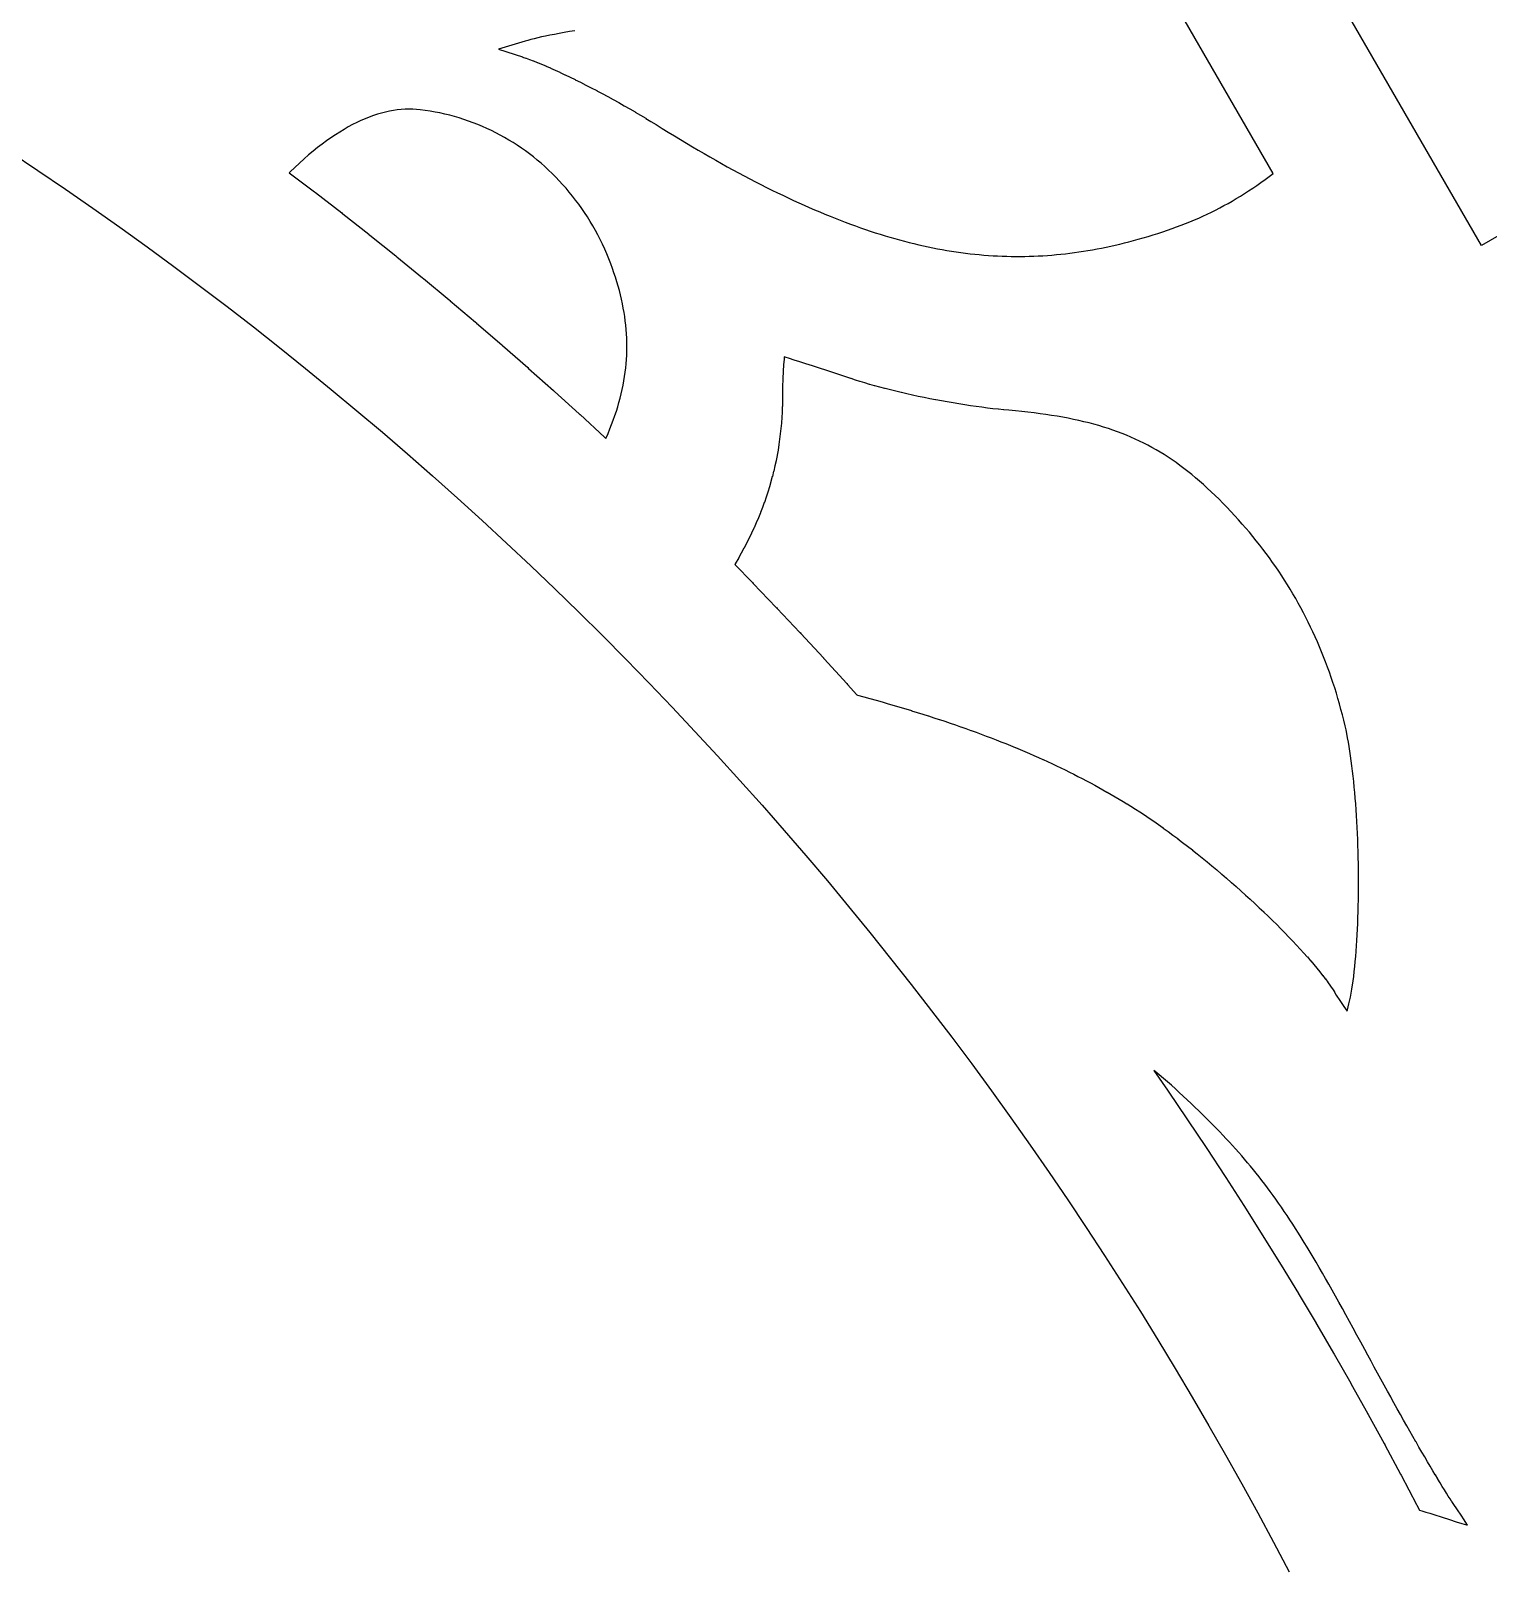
# Model space of a CAD drawing. Header units: millimetres. Extents: x 10 to 410, y 18 to 283.
# Drawn here: x 327.08 to 344.26, y 241.8 to 259.95 of the extents above; entities that cross this region are included whole.
import ezdxf

# ---------------------------------------------------------------- set-up
doc = ezdxf.new("R2010")
doc.units = ezdxf.units.MM
doc.layers.add('CUT', color=1, linetype='Continuous')

msp = doc.modelspace()

# ---------------------------------------------------------------- linework, layer by layer
at = {"layer": 'CUT'}
for points in [[(342.8173, 265.9856), (346.8673, 258.9708), (344.1827, 257.4208), (340.1327, 264.4356)], [(330.1271, 258.2793), (330.4232, 258.0541), (330.4235, 258.0539), (330.4346, 258.0454), (330.435, 258.0451), (330.7455, 257.8047), (330.7459, 257.8044), (330.7569, 257.7958), (330.7572, 257.7955), (331.0656, 257.5524), (331.0661, 257.5521), (331.077, 257.5434), (331.0772, 257.5432), (331.3835, 257.2974), (331.3841, 257.2969), (331.3949, 257.2881), (331.395, 257.288), (331.699, 257.0396), (331.7098, 257.0308), (331.7106, 257.0302), (332.0125, 256.779), (332.0231, 256.7701), (332.0238, 256.7695), (332.3236, 256.5157), (332.3237, 256.5156), (332.3343, 256.5066), (332.3349, 256.5061), (332.6324, 256.2497), (332.6326, 256.2496), (332.6431, 256.2405), (332.6435, 256.2401), (332.9388, 255.9812), (332.9396, 255.9805), (332.9499, 255.9713), (333.243, 255.7097), (333.2534, 255.7004), (333.254, 255.6999), (333.5446, 255.4358), (333.5447, 255.4357), (333.555, 255.4263), (333.5555, 255.4258), (333.8439, 255.1592), (333.8442, 255.159), (333.8544, 255.1495), (333.8547, 255.1492), (333.8594, 255.1447), (333.8626, 255.1517), (333.8858, 255.2047), (333.9077, 255.2575), (333.9286, 255.3101), (333.9481, 255.3623), (333.9666, 255.4145), (333.984, 255.4663), (334.0002, 255.5179), (334.0151, 255.5694), (334.029, 255.6207), (334.0417, 255.6719), (334.0534, 255.7228), (334.0639, 255.7737), (334.0733, 255.8245), (334.0815, 255.8749), (334.0886, 255.9255), (334.0947, 255.976), (334.0997, 256.0264), (334.1035, 256.0768), (334.1063, 256.1271), (334.108, 256.1774), (334.1086, 256.2277), (334.1082, 256.2781), (334.1067, 256.3284), (334.1041, 256.3787), (334.1003, 256.4293), (334.0956, 256.4799), (334.0899, 256.5306), (334.083, 256.5813), (334.0751, 256.6321), (334.0661, 256.6832), (334.0561, 256.7344), (334.0449, 256.7858), (334.0329, 256.8373), (334.0196, 256.889), (334.0054, 256.941), (333.9901, 256.9931), (333.9737, 257.0455), (333.9563, 257.0981), (333.9378, 257.151), (333.9184, 257.204), (333.8956, 257.2628), (333.8718, 257.3208), (333.8469, 257.378), (333.8207, 257.4345), (333.7936, 257.4904), (333.7655, 257.5453), (333.7363, 257.5994), (333.706, 257.6529), (333.6747, 257.7055), (333.6425, 257.7573), (333.6093, 257.8083), (333.5751, 257.8584), (333.5401, 257.9077), (333.504, 257.9562), (333.4671, 258.0037), (333.4292, 258.0503), (333.3905, 258.0961), (333.3509, 258.1409), (333.3105, 258.1848), (333.2693, 258.2278), (333.2273, 258.2697), (333.1845, 258.3108), (333.1408, 258.3508), (333.0966, 258.3898), (333.0513, 258.4279), (333.0056, 258.465), (332.959, 258.5009), (332.9118, 258.5359), (332.8638, 258.5697), (332.8153, 258.6025), (332.7662, 258.6341), (332.7162, 258.6648), (332.6659, 258.6943), (332.6148, 258.7227), (332.5632, 258.7499), (332.511, 258.7759), (332.4582, 258.8009), (332.405, 258.8247), (332.3512, 258.8473), (332.297, 258.8686), (332.2422, 258.8888), (332.187, 258.9077), (332.1314, 258.9253), (332.0752, 258.9418), (332.0188, 258.957), (331.9619, 258.9709), (331.9045, 258.9835), (331.8468, 258.9949), (331.7889, 259.0049), (331.7305, 259.0135), (331.6722, 259.0208), (331.6273, 259.0249), (331.5826, 259.0273), (331.5377, 259.028), (331.4926, 259.0268), (331.4469, 259.0238), (331.4011, 259.0191), (331.355, 259.0126), (331.3087, 259.0043), (331.2618, 258.9941), (331.2146, 258.9822), (331.1671, 258.9683), (331.1192, 258.9528), (331.0709, 258.9351), (331.0222, 258.9158), (330.9732, 258.8945), (330.9238, 258.8712), (330.8739, 258.8461), (330.8238, 258.8191), (330.7732, 258.7901), (330.7222, 258.7591), (330.6709, 258.7263), (330.6192, 258.6915), (330.5671, 258.6547), (330.5146, 258.616), (330.4619, 258.5753), (330.4087, 258.5326), (330.3552, 258.488), (330.3013, 258.4413), (330.2471, 258.3928), (330.1926, 258.3422), (330.1376, 258.2897)], [(335.3806, 253.6588), (335.588, 253.4459), (335.5885, 253.4454), (335.5982, 253.4353), (335.5983, 253.4352), (335.8698, 253.1516), (335.8704, 253.1509), (335.88, 253.1407), (336.1491, 252.8547), (336.1495, 252.8544), (336.159, 252.8442), (336.1592, 252.8439), (336.4258, 252.5555), (336.4263, 252.555), (336.4357, 252.5447), (336.4358, 252.5446), (336.6999, 252.254), (336.7004, 252.2534), (336.7098, 252.2429), (336.8199, 252.1196), (336.8275, 252.1175), (336.8278, 252.1174), (336.9011, 252.0973), (336.9014, 252.0973), (336.9739, 252.0772), (336.9742, 252.0771), (337.046, 252.057), (337.0464, 252.0569), (337.1174, 252.0367), (337.1177, 252.0366), (337.188, 252.0163), (337.1883, 252.0162), (337.2578, 251.9959), (337.2581, 251.9958), (337.3269, 251.9755), (337.3274, 251.9754), (337.3955, 251.9549), (337.3958, 251.9548), (337.4632, 251.9343), (337.4636, 251.9341), (337.5303, 251.9135), (337.5307, 251.9134), (337.5967, 251.8927), (337.597, 251.8926), (337.6623, 251.8719), (337.6628, 251.8718), (337.7275, 251.8509), (337.7278, 251.8508), (337.7918, 251.8299), (337.7922, 251.8297), (337.8556, 251.8087), (337.8562, 251.8085), (337.919, 251.7873), (337.9193, 251.7872), (337.9814, 251.766), (337.9818, 251.7659), (338.0434, 251.7446), (338.044, 251.7444), (338.1049, 251.7229), (338.1052, 251.7228), (338.1655, 251.7013), (338.166, 251.7011), (338.2258, 251.6794), (338.2263, 251.6792), (338.2855, 251.6574), (338.286, 251.6572), (338.3446, 251.6352), (338.3449, 251.6351), (338.403, 251.6131), (338.4036, 251.6129), (338.4612, 251.5907), (338.4618, 251.5905), (338.5188, 251.5681), (338.5191, 251.568), (338.5756, 251.5456), (338.5763, 251.5453), (338.6323, 251.5226), (338.6326, 251.5225), (338.6881, 251.4998), (338.6888, 251.4995), (338.7438, 251.4765), (338.744, 251.4764), (338.7986, 251.4534), (338.7994, 251.453), (338.8534, 251.4297), (338.8537, 251.4296), (338.9074, 251.4062), (338.9081, 251.4059), (338.9612, 251.3823), (338.9616, 251.3821), (339.0144, 251.3584), (339.015, 251.3582), (339.0673, 251.3343), (339.0678, 251.334), (339.1197, 251.3099), (339.1203, 251.3096), (339.1718, 251.2853), (339.1723, 251.2851), (339.2234, 251.2606), (339.224, 251.2603), (339.2747, 251.2356), (339.2751, 251.2354), (339.3255, 251.2106), (339.3262, 251.2103), (339.3762, 251.1852), (339.3767, 251.1849), (339.4263, 251.1596), (339.4268, 251.1593), (339.4761, 251.1338), (339.4765, 251.1336), (339.5255, 251.108), (339.5262, 251.1077), (339.5748, 251.0818), (339.5755, 251.0814), (339.6238, 251.0552), (339.6241, 251.055), (339.6722, 251.0287), (339.6729, 251.0283), (339.7206, 251.0017), (339.721, 251.0015), (339.7685, 250.9747), (339.7691, 250.9744), (339.8163, 250.9474), (339.8169, 250.947), (339.8638, 250.9197), (339.8642, 250.9195), (339.9109, 250.892), (339.9115, 250.8917), (339.9579, 250.864), (339.9584, 250.8636), (340.0046, 250.8356), (340.0052, 250.8353), (340.0512, 250.807), (340.0519, 250.8065), (340.1034, 250.7742), (340.1044, 250.7736), (340.1567, 250.74), (340.1576, 250.7394), (340.2106, 250.7045), (340.2115, 250.7039), (340.2652, 250.6677), (340.2659, 250.6672), (340.3202, 250.6299), (340.321, 250.6294), (340.3759, 250.5909), (340.3767, 250.5904), (340.4321, 250.5508), (340.4326, 250.5503), (340.4884, 250.5098), (340.4892, 250.5093), (340.5454, 250.4677), (340.5459, 250.4673), (340.6025, 250.4249), (340.6031, 250.4244), (340.6599, 250.3811), (340.6605, 250.3807), (340.7175, 250.3366), (340.718, 250.3362), (340.7752, 250.2913), (340.7758, 250.2909), (340.833, 250.2454), (340.8335, 250.2449), (340.8908, 250.1987), (340.8913, 250.1983), (340.9485, 250.1515), (340.9489, 250.1512), (341.0061, 250.1039), (341.0067, 250.1034), (341.0637, 250.0556), (341.064, 250.0553), (341.1208, 250.0072), (341.1214, 250.0067), (341.1779, 249.9581), (341.1783, 249.9577), (341.2345, 249.9088), (341.235, 249.9084), (341.2907, 249.8593), (341.2911, 249.859), (341.3465, 249.8097), (341.347, 249.8093), (341.4018, 249.7599), (341.4022, 249.7594), (341.4565, 249.7098), (341.457, 249.7094), (341.5106, 249.6598), (341.511, 249.6594), (341.564, 249.6098), (341.5644, 249.6094), (341.6166, 249.56), (341.6172, 249.5595), (341.6686, 249.5101), (341.6691, 249.5096), (341.7196, 249.4604), (341.72, 249.46), (341.7696, 249.4111), (341.7702, 249.4105), (341.8188, 249.3618), (341.8192, 249.3614), (341.8668, 249.3131), (341.8674, 249.3126), (341.9139, 249.2647), (341.9144, 249.2641), (341.9597, 249.2167), (341.9603, 249.216), (342.0043, 249.1691), (342.0049, 249.1685), (342.0477, 249.1221), (342.0482, 249.1215), (342.0897, 249.0758), (342.0905, 249.075), (342.1305, 249.0299), (342.1311, 249.0292), (342.1697, 248.9849), (342.1705, 248.984), (342.2076, 248.9404), (342.2084, 248.9394), (342.2438, 248.8967), (342.2445, 248.8959), (342.2784, 248.8541), (342.2794, 248.8528), (342.3115, 248.8119), (342.3123, 248.8109), (342.3427, 248.7711), (342.3438, 248.7696), (342.3723, 248.7308), (342.3733, 248.7294), (342.4, 248.6917), (342.4012, 248.6899), (342.4259, 248.6534), (342.4271, 248.6517), (342.4499, 248.6164), (342.4514, 248.6139), (342.4718, 248.5803), (342.5125, 248.5144), (342.5522, 248.4553), (342.59, 248.404), (342.6001, 248.3917), (342.6042, 248.405), (342.6218, 248.4751), (342.6392, 248.5569), (342.6555, 248.6479), (342.6704, 248.7462), (342.6775, 248.8005), (342.6841, 248.857), (342.6905, 248.915), (342.6963, 248.9745), (342.7019, 249.0354), (342.7069, 249.0975), (342.7115, 249.1609), (342.7157, 249.2254), (342.7195, 249.291), (342.7229, 249.3574), (342.7259, 249.4248), (342.7284, 249.493), (342.7305, 249.562), (342.7322, 249.6316), (342.7336, 249.7017), (342.7345, 249.7723), (342.735, 249.8433), (342.7351, 249.9146), (342.7348, 249.9861), (342.7341, 250.0579), (342.7331, 250.1297), (342.7316, 250.2013), (342.7297, 250.2732), (342.7276, 250.3446), (342.7249, 250.4159), (342.7219, 250.4868), (342.7185, 250.5573), (342.7148, 250.6274), (342.7107, 250.6969), (342.7061, 250.7656), (342.7013, 250.8338), (342.6961, 250.901), (342.6905, 250.9673), (342.6845, 251.0328), (342.6783, 251.0972), (342.6717, 251.1603), (342.6647, 251.2221), (342.6573, 251.2828), (342.6497, 251.342), (342.6416, 251.3998), (342.6334, 251.4559), (342.6246, 251.5105), (342.6157, 251.5633), (342.6064, 251.6143), (342.5969, 251.6632), (342.587, 251.7102), (342.5768, 251.7553), (342.5611, 251.8204), (342.5448, 251.8853), (342.5278, 251.9497), (342.5102, 252.0136), (342.492, 252.0771), (342.4732, 252.1402), (342.4538, 252.2027), (342.4336, 252.2648), (342.4129, 252.3266), (342.3915, 252.3878), (342.3694, 252.4488), (342.3469, 252.5091), (342.3236, 252.5691), (342.2996, 252.6287), (342.2751, 252.6878), (342.2499, 252.7464), (342.224, 252.8048), (342.1974, 252.8627), (342.1703, 252.9202), (342.1426, 252.9772), (342.1141, 253.0339), (342.085, 253.0901), (342.0552, 253.146), (342.0248, 253.2015), (341.9937, 253.2565), (341.962, 253.3112), (341.9296, 253.3656), (341.8966, 253.4194), (341.8629, 253.473), (341.8285, 253.5262), (341.7935, 253.579), (341.7578, 253.6314), (341.7215, 253.6834), (341.6844, 253.735), (341.6467, 253.7864), (341.6082, 253.8374), (341.5693, 253.8881), (341.5295, 253.9382), (341.4891, 253.9881), (341.448, 254.0377), (341.4063, 254.0868), (341.3638, 254.1357), (341.3206, 254.1842), (341.2768, 254.2324), (341.2296, 254.2832), (341.1827, 254.3326), (341.1359, 254.3808), (341.0896, 254.4275), (341.0433, 254.4729), (340.9972, 254.5171), (340.9512, 254.56), (340.9054, 254.6016), (340.8595, 254.6419), (340.8136, 254.6812), (340.7678, 254.7192), (340.7219, 254.7561), (340.6758, 254.7918), (340.6297, 254.8263), (340.5833, 254.8597), (340.5367, 254.8921), (340.49, 254.9234), (340.4428, 254.9537), (340.3955, 254.9829), (340.3476, 255.0111), (340.2993, 255.0384), (340.2507, 255.0647), (340.2016, 255.0899), (340.1518, 255.1143), (340.1015, 255.1379), (340.0506, 255.1605), (339.999, 255.1823), (339.9466, 255.2032), (339.8935, 255.2234), (339.8397, 255.2427), (339.785, 255.2612), (339.7294, 255.2789), (339.6729, 255.2959), (339.6154, 255.3121), (339.557, 255.3276), (339.4974, 255.3424), (339.4368, 255.3565), (339.3752, 255.3699), (339.3123, 255.3827), (339.2483, 255.3947), (339.183, 255.4062), (339.1164, 255.417), (339.0485, 255.4272), (338.9794, 255.4369), (338.9088, 255.446), (338.8368, 255.4545), (338.7634, 255.4624), (338.6885, 255.4698), (338.6116, 255.4768), (338.6114, 255.4768), (338.5508, 255.4824), (338.5499, 255.4825), (338.488, 255.4888), (338.4872, 255.4889), (338.4242, 255.4958), (338.4232, 255.4959), (338.3591, 255.5036), (338.3583, 255.5037), (338.2933, 255.512), (338.2924, 255.5121), (338.2266, 255.5211), (338.2261, 255.5212), (338.1596, 255.5307), (338.1586, 255.5308), (338.0916, 255.541), (338.091, 255.5411), (338.0235, 255.5518), (338.0229, 255.5519), (337.9551, 255.5631), (337.9544, 255.5632), (337.8864, 255.5749), (337.8856, 255.5751), (337.8176, 255.5874), (337.8171, 255.5875), (337.749, 255.6002), (337.7483, 255.6003), (337.6805, 255.6134), (337.6798, 255.6136), (337.6122, 255.6272), (337.6116, 255.6273), (337.5444, 255.6412), (337.5437, 255.6413), (337.4771, 255.6556), (337.4764, 255.6558), (337.4104, 255.6705), (337.4097, 255.6706), (337.3444, 255.6856), (337.3438, 255.6858), (337.2794, 255.701), (337.2785, 255.7012), (337.2152, 255.7168), (337.2145, 255.717), (337.1522, 255.7328), (337.1514, 255.733), (337.0904, 255.749), (337.0896, 255.7492), (337.03, 255.7654), (337.0291, 255.7656), (336.9709, 255.782), (336.9699, 255.7823), (336.9133, 255.7989), (336.9124, 255.7992), (336.8576, 255.8158), (336.8564, 255.8162), (336.8034, 255.833), (336.8024, 255.8333), (336.7513, 255.8501), (336.7506, 255.8503), (336.6532, 255.8831), (336.5584, 255.9148), (336.4669, 255.9451), (336.3792, 255.974), (336.2961, 256.0011), (336.2183, 256.0262), (336.1465, 256.0492), (336.0813, 256.0698), (336.0236, 256.0877), (335.9741, 256.1028), (335.9642, 256.1057), (335.961, 256.0811), (335.9551, 256.0148), (335.9502, 255.9368), (335.9463, 255.8493), (335.944, 255.754), (335.9432, 255.6518), (335.9427, 255.5877), (335.9427, 255.586), (335.9411, 255.5223), (335.941, 255.5209), (335.9385, 255.4574), (335.9384, 255.4556), (335.9348, 255.3925), (335.9347, 255.3907), (335.93, 255.3279), (335.9299, 255.3265), (335.9243, 255.2639), (335.9241, 255.2621), (335.9174, 255.1999), (335.9172, 255.1981), (335.9094, 255.1362), (335.9092, 255.1346), (335.9004, 255.0729), (335.9001, 255.0711), (335.8902, 255.0097), (335.89, 255.0081), (335.8791, 254.9469), (335.8787, 254.9452), (335.8668, 254.8843), (335.8664, 254.8824), (335.8533, 254.8217), (335.853, 254.8202), (335.839, 254.7598), (335.8386, 254.7579), (335.8234, 254.6977), (335.8229, 254.6961), (335.8067, 254.6361), (335.8063, 254.6345), (335.789, 254.5746), (335.7885, 254.5728), (335.7701, 254.5132), (335.7696, 254.5117), (335.7502, 254.4523), (335.7496, 254.4505), (335.729, 254.3912), (335.7284, 254.3896), (335.7068, 254.3306), (335.7062, 254.3291), (335.6835, 254.2701), (335.6829, 254.2685), (335.6591, 254.2097), (335.6585, 254.2082), (335.6337, 254.1496), (335.633, 254.148), (335.607, 254.0895), (335.6063, 254.088), (335.5792, 254.0296), (335.5785, 254.0282), (335.5503, 253.9699), (335.5496, 253.9684), (335.5203, 253.9103), (335.5196, 253.9089), (335.4892, 253.8508), (335.4885, 253.8495), (335.457, 253.7915), (335.4562, 253.7901), (335.4236, 253.7322), (335.4229, 253.7309), (335.3892, 253.6731), (335.3884, 253.6718)], [(340.3201, 247.6913), (340.4825, 247.4573), (340.4827, 247.4569), (340.4906, 247.4454), (340.4909, 247.4451), (340.7119, 247.1205), (340.7122, 247.12), (340.72, 247.1084), (340.7201, 247.1082), (340.9383, 246.7817), (340.9387, 246.7811), (340.9464, 246.7694), (340.9465, 246.7692), (341.1618, 246.4408), (341.1621, 246.4405), (341.1697, 246.4288), (341.1699, 246.4284), (341.3824, 246.0981), (341.3825, 246.098), (341.39, 246.0863), (341.3904, 246.0857), (341.5999, 245.7536), (341.6002, 245.753), (341.6076, 245.7411), (341.6077, 245.7409), (341.8144, 245.407), (341.8146, 245.4067), (341.8219, 245.3948), (341.8222, 245.3944), (342.0259, 245.0587), (342.0261, 245.0582), (342.0333, 245.0462), (342.0335, 245.0459), (342.2343, 244.7084), (342.2348, 244.7077), (342.2418, 244.6957), (342.4397, 244.3564), (342.4399, 244.3561), (342.4469, 244.344), (342.4471, 244.3435), (342.642, 244.0025), (342.6489, 243.9904), (342.6493, 243.9898), (342.8412, 243.6471), (342.8416, 243.6463), (342.8483, 243.6341), (343.0372, 243.2898), (343.0439, 243.2776), (343.0443, 243.2768), (343.2302, 242.9308), (343.2305, 242.9302), (343.237, 242.9179), (343.2371, 242.9178), (343.42, 242.5703), (343.4204, 242.5696), (343.4268, 242.5571), (343.4534, 242.5055), (343.4792, 242.4979), (343.4799, 242.4976), (343.5274, 242.4831), (343.528, 242.483), (343.5748, 242.4684), (343.5756, 242.4681), (343.6217, 242.4533), (343.6219, 242.4532), (343.7201, 242.4215), (343.8079, 242.3932), (343.8852, 242.369), (343.9524, 242.3489), (344.009, 242.3333), (344.0176, 242.3312), (344.0115, 242.3416), (343.9807, 242.39), (343.9434, 242.4464), (343.9, 242.5105), (343.8509, 242.5824), (343.8506, 242.5828), (343.8335, 242.6081), (343.8328, 242.6092), (343.8141, 242.6377), (343.8134, 242.6387), (343.7932, 242.6703), (343.793, 242.6708), (343.7712, 242.7053), (343.7709, 242.7057), (343.7476, 242.743), (343.7473, 242.7435), (343.7226, 242.7835), (343.7223, 242.784), (343.6964, 242.8266), (343.6963, 242.8268), (343.669, 242.8719), (343.6687, 242.8724), (343.6403, 242.9199), (343.6402, 242.92), (343.6106, 242.9697), (343.6104, 242.9701), (343.5797, 243.022), (343.548, 243.0758), (343.5478, 243.0763), (343.5153, 243.1321), (343.5152, 243.1322), (343.4818, 243.1899), (343.4475, 243.2491), (343.4473, 243.2494), (343.4124, 243.3102), (343.4123, 243.3103), (343.3767, 243.3725), (343.3766, 243.3727), (343.3404, 243.4362), (343.3403, 243.4364), (343.3036, 243.5011), (343.3035, 243.5012), (343.2663, 243.5671), (343.2663, 243.5672), (343.2287, 243.634), (343.2286, 243.6342), (343.1907, 243.7018), (343.1906, 243.7019), (343.1524, 243.7703), (343.1523, 243.7705), (343.1139, 243.8395), (343.1138, 243.8397), (343.0753, 243.9094), (343.0367, 243.9793), (343.0365, 243.9795), (342.998, 244.0498), (342.9595, 244.1201), (342.9594, 244.1202), (342.921, 244.1906), (342.9209, 244.1909), (342.8827, 244.2613), (342.8448, 244.3314), (342.8448, 244.3316), (342.8072, 244.4014), (342.8071, 244.4015), (342.7611, 244.487), (342.7162, 244.5705), (342.6721, 244.6517), (342.6288, 244.7312), (342.5864, 244.8087), (342.5448, 244.8842), (342.5039, 244.9581), (342.4637, 245.0302), (342.4243, 245.1004), (342.3854, 245.1691), (342.3472, 245.2361), (342.3096, 245.3014), (342.2725, 245.3654), (342.236, 245.4278), (342.1999, 245.4887), (342.1644, 245.5483), (342.1292, 245.6064), (342.0943, 245.6633), (342.0599, 245.719), (342.0258, 245.7735), (341.992, 245.8267), (341.9584, 245.8789), (341.925, 245.9299), (341.8917, 245.9801), (341.8587, 246.0292), (341.8258, 246.0774), (341.793, 246.1248), (341.7601, 246.1714), (341.7273, 246.2172), (341.6945, 246.2622), (341.6616, 246.3065), (341.6286, 246.3504), (341.5955, 246.3935), (341.5622, 246.4363), (341.5287, 246.4784), (341.4949, 246.5203), (341.461, 246.5617), (341.4266, 246.6028), (341.3919, 246.6437), (341.3569, 246.6843), (341.3215, 246.7248), (341.2855, 246.7651), (341.2491, 246.8054), (341.2122, 246.8456), (341.1747, 246.8859), (341.1366, 246.9261), (341.0978, 246.9666), (341.0584, 247.0073), (341.0183, 247.0481), (340.9774, 247.0892), (340.9357, 247.1307), (340.8933, 247.1725), (340.8501, 247.2146), (340.8059, 247.2573), (340.7608, 247.3006), (340.7148, 247.3442), (340.6679, 247.3884), (340.6214, 247.4317), (340.5749, 247.474), (340.5281, 247.5159), (340.481, 247.5571), (340.4335, 247.5977), (340.3856, 247.6379), (340.3374, 247.6775)]]:
    msp.add_lwpolyline(points, close=True, dxfattribs=at)
for points in [[(333.4936, 259.9531), (333.4307, 259.9426), (333.3701, 259.932), (333.3115, 259.9214), (333.2553, 259.911), (333.2016, 259.9004), (333.1504, 259.89), (333.1021, 259.8797), (333.0568, 259.8696), (333.0147, 259.8595), (332.9756, 259.8496), (332.9404, 259.8402), (332.9082, 259.8306), (332.5931, 259.7343), (332.8781, 259.6441), (332.8794, 259.6437), (332.9171, 259.6312), (332.9191, 259.6305), (332.9596, 259.6161), (332.9613, 259.6155), (333.0046, 259.5992), (333.0063, 259.5986), (333.0522, 259.5804), (333.0535, 259.5798), (333.1017, 259.5599), (333.1028, 259.5594), (333.1533, 259.5378), (333.1542, 259.5375), (333.2068, 259.5144), (333.2077, 259.5139), (333.2622, 259.4893), (333.263, 259.489), (333.3192, 259.4631), (333.3199, 259.4627), (333.3778, 259.4354), (333.3787, 259.435), (333.4379, 259.4064), (333.4385, 259.4062), (333.499, 259.3765), (333.4996, 259.3762), (333.5611, 259.3455), (333.5616, 259.3452), (333.6241, 259.3135), (333.6247, 259.3132), (333.6879, 259.2806), (333.6885, 259.2803), (333.7523, 259.2469), (333.7529, 259.2466), (333.8171, 259.2124), (333.8176, 259.2121), (333.8821, 259.1773), (333.8826, 259.1771), (333.9472, 259.1418), (333.9477, 259.1414), (334.0122, 259.1056), (334.0128, 259.1053), (334.0771, 259.0691), (334.0777, 259.0688), (334.1415, 259.0323), (334.142, 259.032), (334.2053, 258.9953), (334.2059, 258.9949), (334.2684, 258.958), (334.269, 258.9577), (334.3306, 258.9208), (334.3312, 258.9204), (334.3918, 258.8835), (334.3925, 258.8831), (334.4519, 258.8462), (334.5247, 258.801), (334.5968, 258.7565), (334.6683, 258.7127), (334.7394, 258.6697), (334.81, 258.6274), (334.8803, 258.5857), (334.95, 258.5447), (335.0193, 258.5043), (335.088, 258.4648), (335.1565, 258.426), (335.2245, 258.3877), (335.292, 258.3502), (335.3592, 258.3134), (335.4259, 258.2772), (335.4923, 258.2417), (335.5582, 258.207), (335.6238, 258.1728), (335.689, 258.1394), (335.7537, 258.1066), (335.8181, 258.0746), (335.8822, 258.0431), (335.9458, 258.0124), (336.0091, 257.9823), (336.0721, 257.9528), (336.1347, 257.9241), (336.197, 257.896), (336.2589, 257.8686), (336.3206, 257.8419), (336.3818, 257.8157), (336.4429, 257.7903), (336.5035, 257.7655), (336.5638, 257.7414), (336.6239, 257.718), (336.6837, 257.6952), (336.7433, 257.6729), (336.8024, 257.6514), (336.8613, 257.6306), (336.92, 257.6103), (336.9784, 257.5907), (337.0366, 257.5717), (337.0944, 257.5535), (337.1521, 257.5357), (337.2095, 257.5187), (337.2668, 257.5022), (337.3236, 257.4865), (337.3804, 257.4713), (337.437, 257.4569), (337.4933, 257.4429), (337.5493, 257.4296), (337.6053, 257.417), (337.6611, 257.4049), (337.7165, 257.3936), (337.772, 257.3827), (337.8271, 257.3725), (337.8822, 257.363), (337.9371, 257.3541), (337.9919, 257.3457), (338.0464, 257.338), (338.101, 257.3308), (338.1552, 257.3242), (338.2094, 257.3184), (338.2636, 257.3131), (338.3176, 257.3083), (338.3714, 257.3042), (338.4252, 257.3006), (338.4789, 257.2977), (338.5325, 257.2953), (338.5861, 257.2936), (338.6396, 257.2924), (338.693, 257.2918), (338.7463, 257.2918), (338.7996, 257.2925), (338.8529, 257.2937), (338.9062, 257.2954), (338.9594, 257.2977), (339.0125, 257.3006), (339.0656, 257.3041), (339.1189, 257.3083), (339.172, 257.3129), (339.2251, 257.3182), (339.2784, 257.324), (339.3316, 257.3303), (339.3849, 257.3373), (339.4381, 257.3447), (339.4913, 257.3529), (339.5447, 257.3615), (339.5981, 257.3708), (339.6516, 257.3806), (339.7051, 257.3909), (339.7586, 257.4019), (339.8123, 257.4133), (339.8661, 257.4254), (339.92, 257.438), (339.9738, 257.4511), (340.0279, 257.4649), (340.082, 257.4792), (340.1362, 257.494), (340.1961, 257.511), (340.2549, 257.5282), (340.3127, 257.5457), (340.3697, 257.5636), (340.4259, 257.5818), (340.4813, 257.6005), (340.5359, 257.6195), (340.5898, 257.639), (340.6429, 257.659), (340.6955, 257.6796), (340.7476, 257.7005), (340.7991, 257.7221), (340.85, 257.7442), (340.9004, 257.7669), (340.9505, 257.7903), (341.0003, 257.8144), (341.0497, 257.8391), (341.0988, 257.8644), (341.1476, 257.8906), (341.1964, 257.9176), (341.2449, 257.9453), (341.2934, 257.9738), (341.3417, 258.0032), (341.39, 258.0335), (341.4383, 258.0646), (341.4868, 258.0969), (341.5354, 258.13), (341.584, 258.1641), (341.6329, 258.1992), (341.682, 258.2354), (341.7289, 258.2708), (339.8136, 261.5882)], [(326.8372, 258.5249), (327.1637, 258.3067), (327.4883, 258.0857), (327.8109, 257.8618), (328.1316, 257.6352), (328.4503, 257.4058), (328.767, 257.1736), (329.0817, 256.9386), (329.3943, 256.7009), (329.7048, 256.4605), (330.0132, 256.2174), (330.3194, 255.9716), (330.6235, 255.7231), (330.9254, 255.472), (331.2252, 255.2183), (331.5227, 254.9619), (331.8179, 254.703), (332.1109, 254.4415), (332.4016, 254.1775), (332.6899, 253.9109), (332.976, 253.6418), (333.2596, 253.3703), (333.5409, 253.0963), (333.8198, 252.8198), (334.0963, 252.5409), (334.3703, 252.2596), (334.6418, 251.976), (334.9109, 251.6899), (335.1775, 251.4016), (335.4415, 251.1109), (335.703, 250.8179), (335.9619, 250.5227), (336.2183, 250.2252), (336.472, 249.9254), (336.7231, 249.6235), (336.9716, 249.3194), (337.2174, 249.0132), (337.4605, 248.7048), (337.7009, 248.3943), (337.9386, 248.0817), (338.1736, 247.767), (338.4058, 247.4503), (338.6352, 247.1316), (338.8618, 246.8109), (339.0857, 246.4883), (339.3067, 246.1637), (339.5249, 245.8372), (339.7402, 245.5088), (339.9526, 245.1785), (340.1622, 244.8464), (340.3688, 244.5124), (340.5725, 244.1767), (340.7733, 243.8392), (340.9711, 243.5), (341.166, 243.1591), (341.3579, 242.8164), (341.5468, 242.4721), (341.7326, 242.1262), (341.9155, 241.7787)]]:
    msp.add_lwpolyline(points, dxfattribs=at)

doc.saveas('drawing.dxf')
